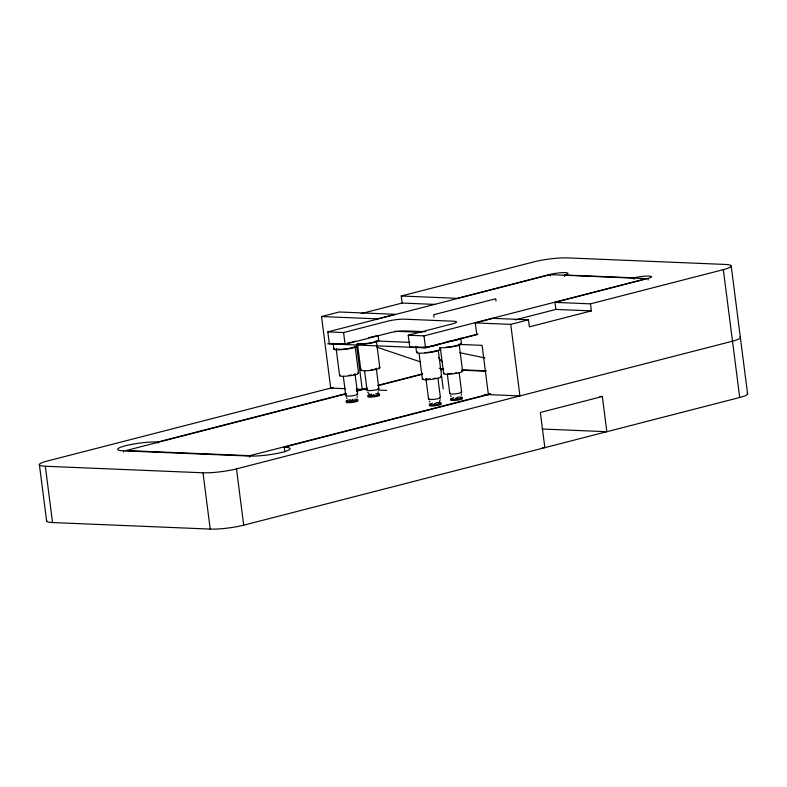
<?xml version="1.0" encoding="UTF-8"?>
<svg xmlns="http://www.w3.org/2000/svg" width="787" height="787" viewBox="0 0 787 787"><rect width="100%" height="100%" fill="white"/><g stroke="black" fill="none" stroke-linecap="round" stroke-linejoin="round"><path stroke-width="1.18" d="M357.141 397.278L357.514 396.274M440.297 399.698L439.333 401.626M461.182 395.231L461.556 394.228M377.809 392.723L378.399 391.798M351.937 400.258L352.832 400.14M352.783 400.268L351.986 400.367M373.195 394.779L374.091 394.671L373.225 394.897M434.719 403.682L435.614 403.574M435.624 403.682L434.749 403.8M455.978 398.212L456.873 398.094M456.824 398.232L456.027 398.33M321.539 316.541L339.256 311.977L395.231 314.298L377.514 318.853L321.539 316.541L330.707 388.08L345.306 388.689M435.014 304.412L402.157 303.054L401.262 296.01L534.117 261.815A23.905 3.492 -7.3 0 1 567.604 257.9L725.28 264.442A23.905 3.492 -7.3 0 1 723.332 269.646L739.711 397.494L243.695 525.185A23.905 3.492 -7.3 0 1 210.218 529.09L52.542 522.558A23.905 3.492 -7.3 0 1 46.876 520.335M361.213 313.59L402.157 303.054M564.613 276.444L564.427 274.978A10.762 1.574 -7.3 0 0 565.302 272.636A10.762 1.574 -7.3 0 0 550.231 274.388L457.237 298.332L401.262 296.01M425.669 331.721L406.122 330.914A11.953 1.741 -7.3 0 0 389.378 332.871L345.09 344.263L329.32 343.614L327.815 331.888L550.143 274.653L646.324 278.637L424.006 335.872L408.237 335.223L409.742 346.949L425.501 347.598L477.817 334.131M327.815 331.888L343.585 332.537L387.873 321.135A11.953 1.741 -7.3 0 1 404.616 319.188L453.499 321.214A11.953 1.741 -7.3 0 1 452.525 323.821L408.237 335.223M476.784 334.632L475.279 322.906L492.996 318.342L528.471 319.817L529.376 326.851L591.371 310.895L590.466 303.851L554.992 302.385L555.897 309.419L591.371 310.895M554.992 302.385L647.996 278.441A10.762 1.574 -7.3 0 0 648.872 276.099A10.762 1.574 -7.3 0 0 633.801 277.85L564.427 274.978M515.21 319.896L555.897 309.419M475.279 322.906L510.753 324.372L528.471 319.817M590.466 303.851L723.332 269.646M477.581 334.426L425.403 347.864L327.648 343.811M333.078 387.47L47.269 461.044A23.905 3.492 -7.3 0 0 45.331 466.258L52.542 522.558M123.687 452.013L123.539 450.843A23.305 3.404 -7.3 0 1 125.438 445.757A23.305 3.404 -7.3 0 1 158.079 441.95L346.005 393.569M356.442 390.883L366.978 388.168M377.622 385.423L422.589 373.855M346.182 393.874L126.048 450.548L249.823 455.673L490.183 393.795M356.885 391.119L367.598 388.365M378.301 385.61L422.334 374.268M123.539 450.843L249.676 456.067A23.305 3.404 -7.3 0 0 282.326 452.259A23.305 3.404 -7.3 0 0 284.225 447.173L490.754 394.002M45.331 466.258L203.007 472.79A23.905 3.492 -7.3 0 0 236.484 468.885L732.5 341.194A23.905 3.492 -7.3 0 0 739.957 336.915M542.145 429.013L606.846 431.699L602.34 396.51L540.335 412.467L544.85 447.655L542.4 447.557M394.907 331.238L421.793 332.36M377.799 341.037L409.82 342.365M458.801 344.391L482.077 345.355L488.383 394.612M462.136 369.831L486.396 370.834M441.369 369.369L443.819 369.477M462.205 370.234L485.49 371.198M599.901 396.412L602.34 396.51M356.177 389.132L367.214 389.595M378.163 390.047L386.683 390.401M484.438 394.454L519.922 395.92L510.753 324.372M484.93 357.947L459.883 352.733M376.747 347.146L420.701 361.961M439.205 368.198L441.517 368.975A11.953 1.741 -7.3 0 1 443.632 368.493M442.491 362.168L438.634 357.79M369.133 393.864L367.726 392.251M450.498 395.684L451.118 396.55M429.249 401.154L429.859 402.029M346.467 397.72L347.077 398.596M731.241 266.232L747.611 394.08M647.996 278.441L648.183 279.906M633.801 277.85L633.988 279.316M550.231 274.388L550.428 275.853M496.017 301.106L495.712 298.765L433.716 314.721L434.021 317.161M461.516 343.87L460.769 338.007A11.953 1.741 -7.3 0 1 447.016 341.548M459.146 344.185L462.599 371.159M459.195 372.92L461.674 392.152M440.346 347.854L443.652 373.658M441.517 368.975L441.664 370.156M438.231 350.018L443.229 388.965M437.946 378.39L440.415 397.622M424.006 335.872L425.501 347.598M419.087 353.333L422.393 379.137M416.569 352.468L415.811 346.605A11.953 1.741 -7.3 0 0 428.197 346.733A11.953 1.741 -7.3 0 0 439.51 343.476M378.134 335.744L378.734 340.437M376.363 340.751L379.826 367.726M376.265 368.286L378.901 388.719M357.416 343.26L360.869 370.234M356.698 346.132L362.246 389.388M355.104 346.221L358.567 373.205M355.006 373.766L357.642 394.198M343.585 332.537L345.09 344.263M336.157 348.73L339.61 375.704M333.039 343.181L333.786 349.044M284.225 447.173L284.825 451.866M249.676 456.067L249.833 457.237M236.484 468.885L243.695 525.185M203.007 472.79L210.218 529.09M158.079 441.95L158.236 443.12M39.37 464.468L46.581 520.758M447.36 374.317L449.83 393.716M425.944 378.577L428.571 399.186M364.578 370.884L367.047 390.283M343.319 376.353L345.798 395.763M461.28 398.261A5.981 0.876 -7.3 0 1 460.444 399.57A5.981 0.876 -7.3 0 1 452.299 400.534A5.981 0.876 -7.3 0 1 452.259 399.324M439.382 403.711A5.981 0.876 -7.3 0 1 439.648 404.921A5.981 0.876 -7.3 0 1 431.266 406.003A5.981 0.876 -7.3 0 1 431.001 404.793M378.872 394.867A5.981 0.876 -7.3 0 1 377.612 396.156A5.981 0.876 -7.3 0 1 369.9 397.11A5.981 0.876 -7.3 0 1 368.788 396.107M371.228 395.487A5.981 0.876 -7.3 0 1 372.054 395.33M357.446 400.494A5.981 0.876 -7.3 0 1 352.202 402.413A5.981 0.876 -7.3 0 1 346.673 401.862M349.959 400.986A5.981 0.876 -7.3 0 1 353.697 400.494M457.385 397.228A5.981 0.876 -7.3 0 1 461.684 397.956A5.981 0.876 -7.3 0 1 452.171 399.353A5.981 0.876 -7.3 0 1 453.863 397.74M436.126 402.698A5.981 0.876 -7.3 0 1 440.425 403.436A5.981 0.876 -7.3 0 1 430.892 404.833A5.981 0.876 -7.3 0 1 432.643 403.21M375.773 393.697A5.981 0.876 -7.3 0 1 378.37 394.72A5.981 0.876 -7.3 0 1 368.877 395.9A5.981 0.876 -7.3 0 1 371.612 394.208M354.612 399.245A5.981 0.876 -7.3 0 1 356.285 400.426A5.981 0.876 -7.3 0 1 346.851 401.459A5.981 0.876 -7.3 0 1 350.481 399.698M352.291 399.452A5.981 0.876 -7.3 0 1 352.901 399.383M435.486 378.124A5.981 0.876 -7.3 0 1 433.903 378.449M430.322 378.921A5.981 0.876 -7.3 0 1 426.505 378.931M436.46 350.638A9.562 1.397 -7.3 0 1 425.019 352.645M456.745 372.654A5.981 0.876 -7.3 0 1 455.161 372.979M451.945 373.422A5.981 0.876 -7.3 0 1 448.049 373.5M458.054 345.04A9.562 1.397 -7.3 0 1 446.268 347.175M355.468 341.076A11.953 1.741 -7.3 0 1 347.559 342.994M343.348 343.545A11.953 1.741 -7.3 0 1 333.393 343.486M354.789 346.693A9.562 1.397 -7.3 0 1 345.798 348.867A9.562 1.397 -7.3 0 1 336.57 349.025M354.386 374.189A5.981 0.876 -7.3 0 1 353.766 374.405M351.238 375.005A5.981 0.876 -7.3 0 1 348.739 375.369M375.645 368.709A5.981 0.876 -7.3 0 1 374.878 368.975M372.92 369.447A5.981 0.876 -7.3 0 1 371.218 369.742M376.186 341.115A9.562 1.397 -7.3 0 1 367.126 343.378A9.562 1.397 -7.3 0 1 357.701 343.506M376.727 335.606A11.953 1.741 -7.3 0 1 368.808 337.515M439.549 348.907A11.953 1.741 -7.3 0 1 428.315 352.674A11.953 1.741 -7.3 0 1 417.336 351.661M440.415 376.196A9.562 1.397 -7.3 0 1 432.26 379.236A9.562 1.397 -7.3 0 1 423.012 378.488M439.569 397.317A5.981 0.876 -7.3 0 1 434.729 399.255A5.981 0.876 -7.3 0 1 429.2 398.675M460.808 343.437A11.953 1.741 -7.3 0 1 454.797 346.378A11.953 1.741 -7.3 0 1 439.53 347.618M461.674 370.726A9.562 1.397 -7.3 0 1 453.519 373.766A9.562 1.397 -7.3 0 1 444.271 373.018M460.828 391.847A5.981 0.876 -7.3 0 1 455.988 393.785A5.981 0.876 -7.3 0 1 450.459 393.205M356.767 345.473A11.953 1.741 -7.3 0 1 345.542 349.251A11.953 1.741 -7.3 0 1 334.564 348.238M357.632 372.772A9.562 1.397 -7.3 0 1 349.477 375.812A9.562 1.397 -7.3 0 1 340.23 375.055M356.786 393.884A5.981 0.876 -7.3 0 1 351.946 395.831A5.981 0.876 -7.3 0 1 346.418 395.241M378.026 340.004A11.953 1.741 -7.3 0 1 372.015 342.945A11.953 1.741 -7.3 0 1 356.747 344.185M378.891 367.293A9.562 1.397 -7.3 0 1 370.736 370.333A9.562 1.397 -7.3 0 1 361.489 369.585M378.045 388.414A5.981 0.876 -7.3 0 1 373.205 390.352A5.981 0.876 -7.3 0 1 367.677 389.772M747.168 393.215A23.905 3.492 -7.3 0 1 739.711 397.494"/></g></svg>
